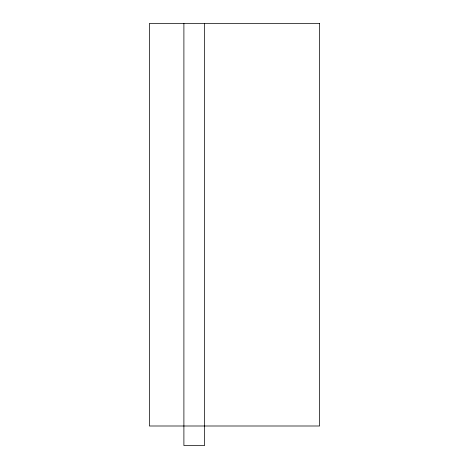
<?xml version="1.0" encoding="UTF-8"?>
<svg xmlns="http://www.w3.org/2000/svg" width="469" height="469" viewBox="0 0 469 469"><rect width="100%" height="100%" fill="white"/><g stroke="black" fill="none" stroke-linecap="round" stroke-linejoin="round"><path stroke-width="0.7" d="M204.595 23.45L204.595 445.55L183.895 445.55L183.895 23.45M319.612 23.45L149.388 23.45L149.388 425.999L319.612 425.999L319.612 23.45"/></g></svg>
